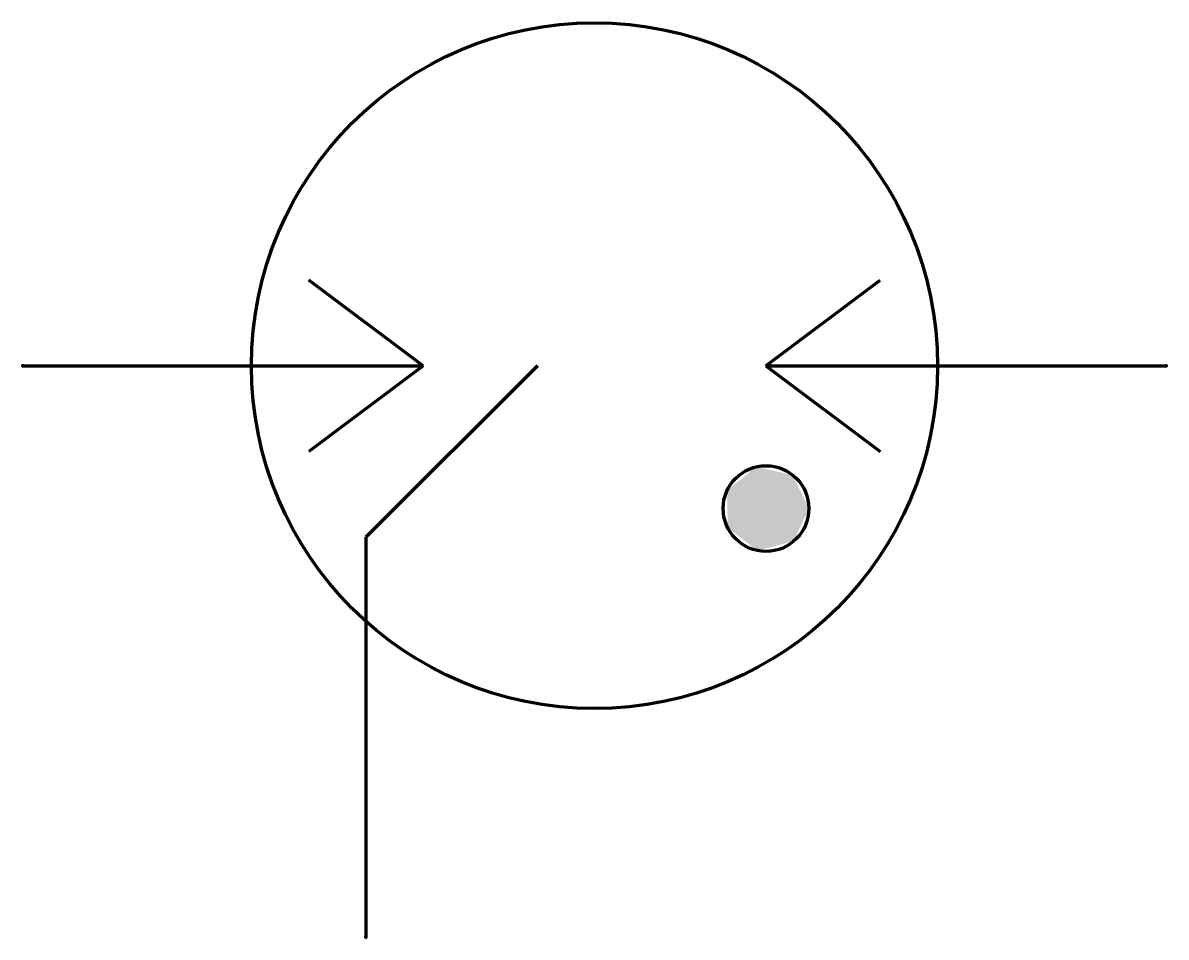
# Model space of a CAD drawing. Header units: millimetres. Extents: x 0 to 20, y -10 to 6.
import ezdxf

# ---------------------------------------------------------------- set-up
doc = ezdxf.new("R2010")
doc.units = ezdxf.units.MM
doc.layers.get('0').update_dxf_attribs({"linetype": 'CONTINUOUS', "lineweight": 0})

msp = doc.modelspace()

# ---------------------------------------------------------------- hatches: boundary and pattern name
at = {"linetype": 'CONTINUOUS', "lineweight": 70}
msp.add_hatch(color=7, dxfattribs=at).paths.add_polyline_path([(13.75, -2.5), (13.465, -1.912), (12.827, -1.77), (12.32, -2.184), (12.33, -2.837), (12.849, -3.235), (13.483, -3.074)])

# ---------------------------------------------------------------- linework, layer by layer
at = {"color": 7, "linetype": 'CONTINUOUS', "lineweight": 70}
for p, q in [((7, 0), (5, 1.5)), ((13, 0), (15, 1.5)), ((0, 0), (7, 0)), ((7, 0), (5, -1.5)), ((9, 0), (6, -3)), ((13, 0), (20, 0)), ((13, 0), (15, -1.5)), ((6, -3), (6, -10))]:
    msp.add_line(p, q, dxfattribs=at)
for centre, radius in [((10, 0), 6), ((13, -2.5), 0.75)]:
    msp.add_circle(centre, radius, dxfattribs=at)
for p in [(0, 0), (20, 0), (6, -10)]:
    msp.add_point(p, dxfattribs=at)

doc.saveas('drawing.dxf')
